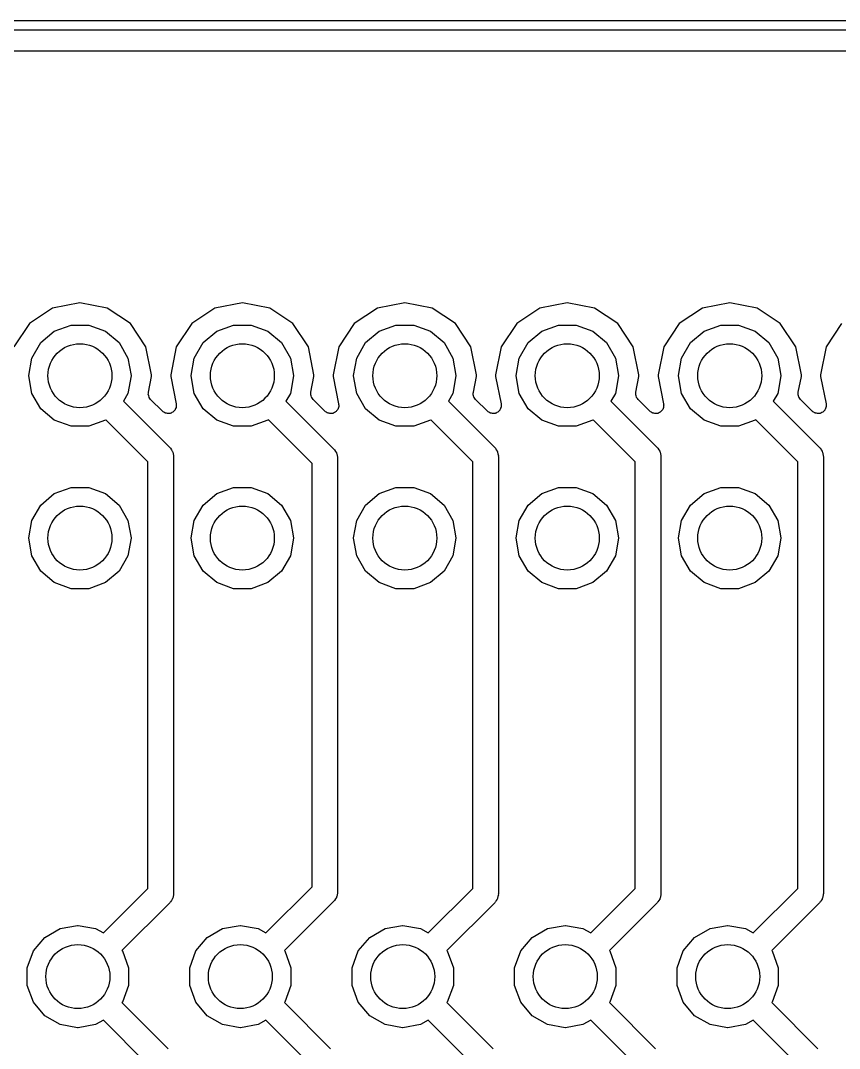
# Model space of a CAD drawing. Extents: x 25 to 125, y -125 to -25.
# Drawn here: x 79.62 to 92.42, y -41 to -24.93 of the extents above; entities that cross this region are included whole.
import ezdxf

# ---------------------------------------------------------------- set-up
doc = ezdxf.new("R2010")
doc.units = 0
doc.header["$MEASUREMENT"] = 0
doc.layers.add('BLACK', color=7, linetype='CONTINUOUS')

msp = doc.modelspace()

# ---------------------------------------------------------------- linework, layer by layer
at = {"layer": 'Black'}
for p, q in [((25, -24.925), (125, -24.925)), ((124.925, -25.075), (25.075, -25.075)), ((25.527, -25.4), (124.333, -25.4)), ((80.5498, -29.3381), (80.1221, -29.4231)), ((80.9774, -29.4231), (80.5498, -29.3381)), ((83.0897, -29.3381), (82.6621, -29.4231)), ((83.5174, -29.4231), (83.0897, -29.3381)), ((85.6298, -29.3381), (85.2021, -29.4231)), ((86.0574, -29.4231), (85.6298, -29.3381)), ((88.1697, -29.3381), (87.7421, -29.4231)), ((88.5974, -29.4231), (88.1697, -29.3381)), ((90.7097, -29.3381), (90.2821, -29.4231)), ((91.1374, -29.4231), (90.7097, -29.3381)), ((80.1221, -29.4231), (79.7595, -29.6654)), ((81.34, -29.6654), (80.9774, -29.4231)), ((82.6621, -29.4231), (82.2995, -29.6654)), ((83.8799, -29.6654), (83.5174, -29.4231)), ((85.2021, -29.4231), (84.8396, -29.6654)), ((86.42, -29.6654), (86.0574, -29.4231)), ((87.7421, -29.4231), (87.3795, -29.6654)), ((88.9599, -29.6654), (88.5974, -29.4231)), ((90.2821, -29.4231), (89.9196, -29.6654)), ((91.4999, -29.6654), (91.1374, -29.4231)), ((79.7595, -29.6654), (79.5173, -30.0279)), ((80.1497, -29.7841), (80.4108, -29.6891)), ((80.4108, -29.6891), (80.6887, -29.6891)), ((80.6887, -29.6891), (80.9497, -29.7841)), ((81.5822, -30.0279), (81.34, -29.6654)), ((82.2995, -29.6654), (82.0573, -30.0279)), ((82.6897, -29.7841), (82.9508, -29.6891)), ((82.9508, -29.6891), (83.2287, -29.6891)), ((83.2287, -29.6891), (83.4898, -29.7841)), ((84.1222, -30.0279), (83.8799, -29.6654)), ((84.8396, -29.6654), (84.5973, -30.0279)), ((85.2297, -29.7841), (85.4908, -29.6891)), ((85.4908, -29.6891), (85.7687, -29.6891)), ((85.7687, -29.6891), (86.0297, -29.7841)), ((86.6622, -30.0279), (86.42, -29.6654)), ((87.3795, -29.6654), (87.1373, -30.0279)), ((87.7698, -29.7841), (88.0308, -29.6891)), ((88.0308, -29.6891), (88.3087, -29.6891)), ((88.3087, -29.6891), (88.5697, -29.7841)), ((89.2022, -30.0279), (88.9599, -29.6654)), ((89.9196, -29.6654), (89.6773, -30.0279)), ((90.3097, -29.7841), (90.5708, -29.6891)), ((90.5708, -29.6891), (90.8487, -29.6891)), ((90.8487, -29.6891), (91.1097, -29.7841)), ((91.7422, -30.0279), (91.4999, -29.6654)), ((92.4595, -29.6654), (92.2173, -30.0279)), ((79.9369, -29.9627), (80.1497, -29.7841)), ((80.9497, -29.7841), (81.1626, -29.9627)), ((82.4769, -29.9627), (82.6897, -29.7841)), ((83.4898, -29.7841), (83.7026, -29.9627)), ((85.0169, -29.9627), (85.2297, -29.7841)), ((86.0297, -29.7841), (86.2426, -29.9627)), ((87.5569, -29.9627), (87.7698, -29.7841)), ((88.5697, -29.7841), (88.7826, -29.9627)), ((90.0969, -29.9627), (90.3097, -29.7841)), ((91.1097, -29.7841), (91.3226, -29.9627)), ((79.798, -30.2033), (79.9369, -29.9627)), ((81.1626, -29.9627), (81.3015, -30.2033)), ((81.6697, -30.4681), (81.5822, -30.0279)), ((82.0573, -30.0279), (81.9697, -30.4681)), ((82.338, -30.2033), (82.4769, -29.9627)), ((83.7026, -29.9627), (83.8415, -30.2033)), ((84.2097, -30.4681), (84.1222, -30.0279)), ((84.5973, -30.0279), (84.5097, -30.4681)), ((84.878, -30.2033), (85.0169, -29.9627)), ((86.2426, -29.9627), (86.3815, -30.2033)), ((86.7497, -30.4681), (86.6622, -30.0279)), ((87.1373, -30.0279), (87.0498, -30.4681)), ((87.418, -30.2033), (87.5569, -29.9627)), ((88.7826, -29.9627), (88.9215, -30.2033)), ((89.2897, -30.4681), (89.2022, -30.0279)), ((89.6773, -30.0279), (89.5897, -30.4681)), ((89.958, -30.2033), (90.0969, -29.9627)), ((91.3226, -29.9627), (91.4615, -30.2033)), ((91.8297, -30.4681), (91.7422, -30.0279)), ((92.2173, -30.0279), (92.1298, -30.4681)), ((79.7497, -30.4769), (79.798, -30.2033)), ((81.3015, -30.2033), (81.3498, -30.4769)), ((82.2897, -30.4769), (82.338, -30.2033)), ((83.8415, -30.2033), (83.8897, -30.4769)), ((84.8297, -30.4769), (84.878, -30.2033)), ((86.3815, -30.2033), (86.4297, -30.4769)), ((87.3697, -30.4769), (87.418, -30.2033)), ((88.9215, -30.2033), (88.9697, -30.4769)), ((89.9098, -30.4769), (89.958, -30.2033)), ((91.4615, -30.2033), (91.5097, -30.4769)), ((79.7497, -30.4831), (79.7497, -30.4769)), ((79.798, -30.7567), (79.7497, -30.4831)), ((81.3498, -30.4831), (81.3015, -30.7567)), ((81.3498, -30.4769), (81.3498, -30.4831)), ((81.6212, -30.7362), (81.6697, -30.4919)), ((81.6697, -30.4919), (81.6697, -30.4681)), ((81.9697, -30.4681), (81.9697, -30.4919)), ((81.9697, -30.4919), (82.0551, -30.921)), ((82.2897, -30.4831), (82.2897, -30.4769)), ((82.338, -30.7567), (82.2897, -30.4831)), ((83.8897, -30.4831), (83.8415, -30.7567)), ((83.8897, -30.4769), (83.8897, -30.4831)), ((84.1612, -30.7362), (84.2097, -30.4919)), ((84.2097, -30.4919), (84.2097, -30.4681)), ((84.5097, -30.4681), (84.5097, -30.4919)), ((84.5097, -30.4919), (84.5951, -30.921)), ((84.8297, -30.4831), (84.8297, -30.4769)), ((84.878, -30.7567), (84.8297, -30.4831)), ((86.4297, -30.4831), (86.3815, -30.7567)), ((86.4297, -30.4769), (86.4297, -30.4831)), ((86.7012, -30.7362), (86.7497, -30.4919)), ((86.7497, -30.4919), (86.7497, -30.4681)), ((87.0498, -30.4681), (87.0498, -30.4919)), ((87.0498, -30.4919), (87.1351, -30.921)), ((87.3697, -30.4831), (87.3697, -30.4769)), ((87.418, -30.7567), (87.3697, -30.4831)), ((88.9697, -30.4831), (88.9215, -30.7567)), ((88.9697, -30.4769), (88.9697, -30.4831)), ((89.2412, -30.7362), (89.2897, -30.4919)), ((89.2897, -30.4919), (89.2897, -30.4681)), ((89.5897, -30.4681), (89.5897, -30.4919)), ((89.5897, -30.4919), (89.6751, -30.921)), ((89.9098, -30.4831), (89.9098, -30.4769)), ((89.958, -30.7567), (89.9098, -30.4831)), ((91.5097, -30.4831), (91.4615, -30.7567)), ((91.5097, -30.4769), (91.5097, -30.4831)), ((91.7812, -30.7362), (91.8297, -30.4919)), ((91.8297, -30.4919), (91.8297, -30.4681)), ((92.1298, -30.4681), (92.1298, -30.4919)), ((92.1298, -30.4919), (92.2151, -30.921)), ((79.9369, -30.9973), (79.798, -30.7567)), ((81.3015, -30.7567), (81.2311, -30.8785)), ((81.6192, -30.772), (81.6208, -30.7542)), ((81.6203, -30.7761), (81.6192, -30.772)), ((81.6202, -30.7803), (81.6203, -30.7761)), ((81.626, -30.7973), (81.6202, -30.7803)), ((81.6208, -30.7542), (81.6212, -30.7362)), ((81.6306, -30.8146), (81.626, -30.7973)), ((81.633, -30.8181), (81.6306, -30.8146)), ((81.6344, -30.8221), (81.633, -30.8181)), ((81.6456, -30.8361), (81.6344, -30.8221)), ((81.6559, -30.8508), (81.6456, -30.8361)), ((81.8407, -31.0356), (81.6559, -30.8508)), ((82.4769, -30.9973), (82.338, -30.7567)), ((83.8415, -30.7567), (83.7711, -30.8785)), ((84.1592, -30.772), (84.1608, -30.7542)), ((84.1603, -30.7761), (84.1592, -30.772)), ((84.1602, -30.7803), (84.1603, -30.7761)), ((84.166, -30.7973), (84.1602, -30.7803)), ((84.1608, -30.7542), (84.1612, -30.7362)), ((84.1706, -30.8146), (84.166, -30.7973)), ((84.173, -30.8181), (84.1706, -30.8146)), ((84.1744, -30.8221), (84.173, -30.8181)), ((84.1856, -30.8361), (84.1744, -30.8221)), ((84.1959, -30.8508), (84.1856, -30.8361)), ((84.3807, -31.0356), (84.1959, -30.8508)), ((85.0169, -30.9973), (84.878, -30.7567)), ((86.3815, -30.7567), (86.3111, -30.8785)), ((86.6992, -30.772), (86.7008, -30.7542)), ((86.7003, -30.7761), (86.6992, -30.772)), ((86.7002, -30.7803), (86.7003, -30.7761)), ((86.706, -30.7973), (86.7002, -30.7803)), ((86.7008, -30.7542), (86.7012, -30.7362)), ((86.7106, -30.8146), (86.706, -30.7973)), ((86.713, -30.8181), (86.7106, -30.8146)), ((86.7144, -30.8221), (86.713, -30.8181)), ((86.7256, -30.8361), (86.7144, -30.8221)), ((86.7359, -30.8508), (86.7256, -30.8361)), ((86.9207, -31.0356), (86.7359, -30.8508)), ((87.5569, -30.9973), (87.418, -30.7567)), ((88.9215, -30.7567), (88.8511, -30.8785)), ((89.2392, -30.772), (89.2408, -30.7542)), ((89.2403, -30.7761), (89.2392, -30.772)), ((89.2402, -30.7803), (89.2403, -30.7761)), ((89.246, -30.7973), (89.2402, -30.7803)), ((89.2408, -30.7542), (89.2412, -30.7362)), ((89.2506, -30.8146), (89.246, -30.7973)), ((89.253, -30.8181), (89.2506, -30.8146)), ((89.2544, -30.8221), (89.253, -30.8181)), ((89.2656, -30.8361), (89.2544, -30.8221)), ((89.2759, -30.8508), (89.2656, -30.8361)), ((89.4607, -31.0356), (89.2759, -30.8508)), ((90.0969, -30.9973), (89.958, -30.7567)), ((91.4615, -30.7567), (91.3911, -30.8785)), ((91.7792, -30.772), (91.7808, -30.7542)), ((91.7803, -30.7761), (91.7792, -30.772)), ((91.7802, -30.7803), (91.7803, -30.7761)), ((91.786, -30.7973), (91.7802, -30.7803)), ((91.7808, -30.7542), (91.7812, -30.7362)), ((91.7906, -30.8146), (91.786, -30.7973)), ((91.793, -30.8181), (91.7906, -30.8146)), ((91.7944, -30.8221), (91.793, -30.8181)), ((91.8056, -30.8361), (91.7944, -30.8221)), ((91.8159, -30.8508), (91.8056, -30.8361)), ((92.0007, -31.0356), (91.8159, -30.8508)), ((80.1497, -31.1759), (79.9369, -30.9973)), ((81.2311, -30.8785), (81.9548, -31.6022)), ((82.0346, -31.0186), (82.0238, -31.0294)), ((82.0375, -31.0123), (82.0346, -31.0186)), ((82.0419, -31.0069), (82.0375, -31.0123)), ((82.0468, -30.9925), (82.0419, -31.0069)), ((82.0532, -30.9787), (82.0468, -30.9925)), ((82.0538, -30.9717), (82.0532, -30.9787)), ((82.0561, -30.9651), (82.0538, -30.9717)), ((82.0551, -30.921), (82.0553, -30.928)), ((82.0553, -30.928), (82.0571, -30.9347)), ((82.0571, -30.9347), (82.0557, -30.9499)), ((82.0557, -30.9499), (82.0561, -30.9651)), ((82.6897, -31.1759), (82.4769, -30.9973)), ((83.7711, -30.8785), (84.5202, -31.6276)), ((84.5746, -31.0186), (84.5638, -31.0294)), ((84.5775, -31.0123), (84.5746, -31.0186)), ((84.5819, -31.0069), (84.5775, -31.0123)), ((84.5868, -30.9925), (84.5819, -31.0069)), ((84.5932, -30.9787), (84.5868, -30.9925)), ((84.5938, -30.9717), (84.5932, -30.9787)), ((84.5961, -30.9651), (84.5938, -30.9717)), ((84.5951, -30.921), (84.5953, -30.928)), ((84.5953, -30.928), (84.5971, -30.9347)), ((84.5971, -30.9347), (84.5957, -30.9499)), ((84.5957, -30.9499), (84.5961, -30.9651)), ((85.2297, -31.1759), (85.0169, -30.9973)), ((86.3111, -30.8785), (87.0348, -31.6022)), ((87.1146, -31.0186), (87.1038, -31.0294)), ((87.1175, -31.0123), (87.1146, -31.0186)), ((87.1219, -31.0069), (87.1175, -31.0123)), ((87.1268, -30.9925), (87.1219, -31.0069)), ((87.1332, -30.9787), (87.1268, -30.9925)), ((87.1338, -30.9717), (87.1332, -30.9787)), ((87.1361, -30.9651), (87.1338, -30.9717)), ((87.1351, -30.921), (87.1353, -30.928)), ((87.1353, -30.928), (87.1371, -30.9347)), ((87.1371, -30.9347), (87.1357, -30.9499)), ((87.1357, -30.9499), (87.1361, -30.9651)), ((87.7698, -31.1759), (87.5569, -30.9973)), ((88.8511, -30.8785), (89.5748, -31.6022)), ((89.6546, -31.0186), (89.6438, -31.0294)), ((89.6575, -31.0123), (89.6546, -31.0186)), ((89.6619, -31.0069), (89.6575, -31.0123)), ((89.6668, -30.9925), (89.6619, -31.0069)), ((89.6732, -30.9787), (89.6668, -30.9925)), ((89.6738, -30.9717), (89.6732, -30.9787)), ((89.6761, -30.9651), (89.6738, -30.9717)), ((89.6751, -30.921), (89.6753, -30.928)), ((89.6753, -30.928), (89.6771, -30.9347)), ((89.6771, -30.9347), (89.6757, -30.9499)), ((89.6757, -30.9499), (89.6761, -30.9651)), ((90.3097, -31.1759), (90.0969, -30.9973)), ((91.3911, -30.8785), (92.1148, -31.6022)), ((92.1946, -31.0186), (92.1838, -31.0294)), ((92.1975, -31.0123), (92.1946, -31.0186)), ((92.2019, -31.0069), (92.1975, -31.0123)), ((92.2068, -30.9925), (92.2019, -31.0069)), ((92.2132, -30.9787), (92.2068, -30.9925)), ((92.2138, -30.9717), (92.2132, -30.9787)), ((92.2161, -30.9651), (92.2138, -30.9717)), ((92.2151, -30.921), (92.2153, -30.928)), ((92.2153, -30.928), (92.2171, -30.9347)), ((92.2171, -30.9347), (92.2157, -30.9499)), ((92.2157, -30.9499), (92.2161, -30.9651)), ((80.4108, -31.2709), (80.1497, -31.1759)), ((80.9497, -31.1759), (80.6887, -31.2709)), ((80.9568, -31.1699), (80.9497, -31.1759)), ((81.6134, -31.8265), (80.9568, -31.1699)), ((81.8465, -31.0396), (81.8407, -31.0356)), ((81.8511, -31.0448), (81.8465, -31.0396)), ((81.8644, -31.0522), (81.8511, -31.0448)), ((81.8769, -31.0609), (81.8644, -31.0522)), ((81.8836, -31.0627), (81.8769, -31.0609)), ((81.8897, -31.0661), (81.8836, -31.0627)), ((81.9048, -31.0684), (81.8897, -31.0661)), ((81.9195, -31.0723), (81.9048, -31.0684)), ((81.9264, -31.0717), (81.9195, -31.0723)), ((81.9333, -31.0728), (81.9264, -31.0717)), ((81.9483, -31.0698), (81.9333, -31.0728)), ((81.9634, -31.0685), (81.9483, -31.0698)), ((81.9697, -31.0655), (81.9634, -31.0685)), ((81.9766, -31.0642), (81.9697, -31.0655)), ((81.9896, -31.0563), (81.9766, -31.0642)), ((82.0034, -31.0498), (81.9896, -31.0563)), ((82.0083, -31.0449), (82.0034, -31.0498)), ((82.0143, -31.0413), (82.0083, -31.0449)), ((82.0238, -31.0294), (82.0143, -31.0413)), ((82.9508, -31.2709), (82.6897, -31.1759)), ((83.4898, -31.1759), (83.2287, -31.2709)), ((83.4968, -31.1699), (83.4898, -31.1759)), ((84.1788, -31.8519), (83.4968, -31.1699)), ((84.3865, -31.0396), (84.3807, -31.0356)), ((84.391, -31.0448), (84.3865, -31.0396)), ((84.4044, -31.0522), (84.391, -31.0448)), ((84.4169, -31.0609), (84.4044, -31.0522)), ((84.4236, -31.0627), (84.4169, -31.0609)), ((84.4297, -31.0661), (84.4236, -31.0627)), ((84.4448, -31.0684), (84.4297, -31.0661)), ((84.4595, -31.0723), (84.4448, -31.0684)), ((84.4664, -31.0717), (84.4595, -31.0723)), ((84.4733, -31.0728), (84.4664, -31.0717)), ((84.4883, -31.0698), (84.4733, -31.0728)), ((84.5034, -31.0685), (84.4883, -31.0698)), ((84.5097, -31.0655), (84.5034, -31.0685)), ((84.5166, -31.0642), (84.5097, -31.0655)), ((84.5296, -31.0563), (84.5166, -31.0642)), ((84.5434, -31.0498), (84.5296, -31.0563)), ((84.5483, -31.0449), (84.5434, -31.0498)), ((84.5543, -31.0413), (84.5483, -31.0449)), ((84.5638, -31.0294), (84.5543, -31.0413)), ((85.4908, -31.2709), (85.2297, -31.1759)), ((86.0297, -31.1759), (85.7687, -31.2709)), ((86.0368, -31.1699), (86.0297, -31.1759)), ((86.6934, -31.8265), (86.0368, -31.1699)), ((86.9265, -31.0396), (86.9207, -31.0356)), ((86.931, -31.0448), (86.9265, -31.0396)), ((86.9444, -31.0522), (86.931, -31.0448)), ((86.9569, -31.0609), (86.9444, -31.0522)), ((86.9636, -31.0627), (86.9569, -31.0609)), ((86.9697, -31.0661), (86.9636, -31.0627)), ((86.9848, -31.0684), (86.9697, -31.0661)), ((86.9995, -31.0723), (86.9848, -31.0684)), ((87.0064, -31.0717), (86.9995, -31.0723)), ((87.0133, -31.0728), (87.0064, -31.0717)), ((87.0283, -31.0698), (87.0133, -31.0728)), ((87.0434, -31.0685), (87.0283, -31.0698)), ((87.0497, -31.0655), (87.0434, -31.0685)), ((87.0566, -31.0642), (87.0497, -31.0655)), ((87.0696, -31.0563), (87.0566, -31.0642)), ((87.0834, -31.0498), (87.0696, -31.0563)), ((87.0883, -31.0449), (87.0834, -31.0498)), ((87.0943, -31.0413), (87.0883, -31.0449)), ((87.1038, -31.0294), (87.0943, -31.0413)), ((88.0308, -31.2709), (87.7698, -31.1759)), ((88.5697, -31.1759), (88.3087, -31.2709)), ((88.5768, -31.1699), (88.5697, -31.1759)), ((89.2334, -31.8265), (88.5768, -31.1699)), ((89.4665, -31.0396), (89.4607, -31.0356)), ((89.471, -31.0448), (89.4665, -31.0396)), ((89.4844, -31.0522), (89.471, -31.0448)), ((89.4969, -31.0609), (89.4844, -31.0522)), ((89.5036, -31.0627), (89.4969, -31.0609)), ((89.5097, -31.0661), (89.5036, -31.0627)), ((89.5248, -31.0684), (89.5097, -31.0661)), ((89.5395, -31.0723), (89.5248, -31.0684)), ((89.5464, -31.0717), (89.5395, -31.0723)), ((89.5533, -31.0728), (89.5464, -31.0717)), ((89.5683, -31.0698), (89.5533, -31.0728)), ((89.5834, -31.0685), (89.5683, -31.0698)), ((89.5897, -31.0655), (89.5834, -31.0685)), ((89.5966, -31.0642), (89.5897, -31.0655)), ((89.6096, -31.0563), (89.5966, -31.0642)), ((89.6234, -31.0498), (89.6096, -31.0563)), ((89.6283, -31.0449), (89.6234, -31.0498)), ((89.6343, -31.0413), (89.6283, -31.0449)), ((89.6438, -31.0294), (89.6343, -31.0413)), ((90.5708, -31.2709), (90.3097, -31.1759)), ((91.1097, -31.1759), (90.8487, -31.2709)), ((91.1168, -31.1699), (91.1097, -31.1759)), ((91.7734, -31.8265), (91.1168, -31.1699)), ((92.0065, -31.0396), (92.0007, -31.0356)), ((92.011, -31.0448), (92.0065, -31.0396)), ((92.0244, -31.0522), (92.011, -31.0448)), ((92.0369, -31.0609), (92.0244, -31.0522)), ((92.0436, -31.0627), (92.0369, -31.0609)), ((92.0497, -31.0661), (92.0436, -31.0627)), ((92.0648, -31.0684), (92.0497, -31.0661)), ((92.0795, -31.0723), (92.0648, -31.0684)), ((92.0864, -31.0717), (92.0795, -31.0723)), ((92.0933, -31.0728), (92.0864, -31.0717)), ((92.1083, -31.0698), (92.0933, -31.0728)), ((92.1234, -31.0685), (92.1083, -31.0698)), ((92.1297, -31.0655), (92.1234, -31.0685)), ((92.1366, -31.0642), (92.1297, -31.0655)), ((92.1496, -31.0563), (92.1366, -31.0642)), ((92.1634, -31.0498), (92.1496, -31.0563)), ((92.1683, -31.0449), (92.1634, -31.0498)), ((92.1743, -31.0413), (92.1683, -31.0449)), ((92.1838, -31.0294), (92.1743, -31.0413)), ((80.6887, -31.2709), (80.4108, -31.2709)), ((83.2287, -31.2709), (82.9508, -31.2709)), ((85.7687, -31.2709), (85.4908, -31.2709)), ((88.3087, -31.2709), (88.0308, -31.2709)), ((90.8487, -31.2709), (90.5708, -31.2709)), ((81.9548, -31.6022), (81.9599, -31.6094)), ((81.9599, -31.6094), (81.9666, -31.6151)), ((81.9666, -31.6151), (81.9797, -31.6377)), ((81.9797, -31.6377), (81.9947, -31.6591)), ((81.9947, -31.6591), (81.9969, -31.6676)), ((81.9969, -31.6676), (82.0013, -31.6752)), ((84.5202, -31.6276), (84.5253, -31.6348)), ((84.5253, -31.6348), (84.532, -31.6405)), ((84.532, -31.6405), (84.5451, -31.6631)), ((84.5451, -31.6631), (84.5601, -31.6845)), ((87.0348, -31.6022), (87.0399, -31.6094)), ((87.0399, -31.6094), (87.0466, -31.6151)), ((87.0466, -31.6151), (87.0597, -31.6377)), ((87.0597, -31.6377), (87.0747, -31.6591)), ((87.0747, -31.6591), (87.0769, -31.6676)), ((87.0769, -31.6676), (87.0813, -31.6752)), ((89.5748, -31.6022), (89.5799, -31.6094)), ((89.5799, -31.6094), (89.5866, -31.6151)), ((89.5866, -31.6151), (89.5997, -31.6377)), ((89.5997, -31.6377), (89.6147, -31.6591)), ((89.6147, -31.6591), (89.6169, -31.6676)), ((89.6169, -31.6676), (89.6213, -31.6752)), ((92.1148, -31.6022), (92.1199, -31.6094)), ((92.1199, -31.6094), (92.1266, -31.6151)), ((92.1266, -31.6151), (92.1397, -31.6377)), ((92.1397, -31.6377), (92.1547, -31.6591)), ((92.1547, -31.6591), (92.1569, -31.6676)), ((92.1569, -31.6676), (92.1613, -31.6752)), ((81.6134, -38.4998), (81.6134, -31.8265)), ((82.0013, -31.6752), (82.0059, -31.701)), ((82.0059, -31.701), (82.0126, -31.7262)), ((82.0126, -31.7262), (82.0119, -31.735)), ((82.0119, -31.735), (82.0134, -31.7436)), ((82.0134, -31.7436), (82.0134, -38.5826)), ((84.5601, -31.6845), (84.5623, -31.693)), ((84.5623, -31.693), (84.5667, -31.7006)), ((84.5667, -31.7006), (84.5713, -31.7264)), ((84.5713, -31.7264), (84.578, -31.7516)), ((84.578, -31.7516), (84.5773, -31.7604)), ((84.5773, -31.7604), (84.5788, -31.7691)), ((84.5788, -31.7691), (84.5788, -38.5572)), ((86.6934, -38.4998), (86.6934, -31.8265)), ((87.0813, -31.6752), (87.0859, -31.701)), ((87.0859, -31.701), (87.0926, -31.7262)), ((87.0926, -31.7262), (87.0919, -31.735)), ((87.0919, -31.735), (87.0934, -31.7436)), ((87.0934, -31.7436), (87.0934, -38.5826)), ((89.2334, -38.4998), (89.2334, -31.8265)), ((89.6213, -31.6752), (89.6259, -31.701)), ((89.6259, -31.701), (89.6326, -31.7262)), ((89.6326, -31.7262), (89.6319, -31.735)), ((89.6319, -31.735), (89.6334, -31.7436)), ((89.6334, -31.7436), (89.6334, -38.5826)), ((91.7734, -38.4998), (91.7734, -31.8265)), ((92.1613, -31.6752), (92.1659, -31.701)), ((92.1659, -31.701), (92.1726, -31.7262)), ((92.1726, -31.7262), (92.1719, -31.735)), ((92.1719, -31.735), (92.1734, -31.7436)), ((92.1734, -31.7436), (92.1734, -38.5826)), ((84.1788, -38.4744), (84.1788, -31.8519)), ((80.1497, -32.3241), (80.4108, -32.2291)), ((80.4108, -32.2291), (80.6887, -32.2291)), ((80.6887, -32.2291), (80.9497, -32.3241)), ((82.6897, -32.3241), (82.9508, -32.2291)), ((82.9508, -32.2291), (83.2287, -32.2291)), ((83.2287, -32.2291), (83.4898, -32.3241)), ((85.2297, -32.3241), (85.4908, -32.2291)), ((85.4908, -32.2291), (85.7687, -32.2291)), ((85.7687, -32.2291), (86.0297, -32.3241)), ((87.7698, -32.3241), (88.0308, -32.2291)), ((88.0308, -32.2291), (88.3087, -32.2291)), ((88.3087, -32.2291), (88.5697, -32.3241)), ((90.3097, -32.3241), (90.5708, -32.2291)), ((90.5708, -32.2291), (90.8487, -32.2291)), ((90.8487, -32.2291), (91.1097, -32.3241)), ((79.9369, -32.5027), (80.1497, -32.3241)), ((80.9497, -32.3241), (81.1626, -32.5027)), ((82.4769, -32.5027), (82.6897, -32.3241)), ((83.4898, -32.3241), (83.7026, -32.5027)), ((85.0169, -32.5027), (85.2297, -32.3241)), ((86.0297, -32.3241), (86.2426, -32.5027)), ((87.5569, -32.5027), (87.7698, -32.3241)), ((88.5697, -32.3241), (88.7826, -32.5027)), ((90.0969, -32.5027), (90.3097, -32.3241)), ((91.1097, -32.3241), (91.3226, -32.5027)), ((79.798, -32.7433), (79.9369, -32.5027)), ((81.1626, -32.5027), (81.3015, -32.7433)), ((82.338, -32.7433), (82.4769, -32.5027)), ((83.7026, -32.5027), (83.8415, -32.7433)), ((84.878, -32.7433), (85.0169, -32.5027)), ((86.2426, -32.5027), (86.3815, -32.7433)), ((87.418, -32.7433), (87.5569, -32.5027)), ((88.7826, -32.5027), (88.9215, -32.7433)), ((89.958, -32.7433), (90.0969, -32.5027)), ((91.3226, -32.5027), (91.4615, -32.7433)), ((79.7497, -33.0169), (79.798, -32.7433)), ((81.3015, -32.7433), (81.3498, -33.0169)), ((82.2897, -33.0169), (82.338, -32.7433)), ((83.8415, -32.7433), (83.8897, -33.0169)), ((84.8297, -33.0169), (84.878, -32.7433)), ((86.3815, -32.7433), (86.4297, -33.0169)), ((87.3697, -33.0169), (87.418, -32.7433)), ((88.9215, -32.7433), (88.9697, -33.0169)), ((89.9098, -33.0169), (89.958, -32.7433)), ((91.4615, -32.7433), (91.5097, -33.0169)), ((79.7497, -33.0231), (79.7497, -33.0169)), ((79.798, -33.2967), (79.7497, -33.0231)), ((81.3498, -33.0231), (81.3015, -33.2967)), ((81.3498, -33.0169), (81.3498, -33.0231)), ((82.2897, -33.0231), (82.2897, -33.0169)), ((82.338, -33.2967), (82.2897, -33.0231)), ((83.8897, -33.0231), (83.8415, -33.2967)), ((83.8897, -33.0169), (83.8897, -33.0231)), ((84.8297, -33.0231), (84.8297, -33.0169)), ((84.878, -33.2967), (84.8297, -33.0231)), ((86.4297, -33.0231), (86.3815, -33.2967)), ((86.4297, -33.0169), (86.4297, -33.0231)), ((87.3697, -33.0231), (87.3697, -33.0169)), ((87.418, -33.2967), (87.3697, -33.0231)), ((88.9697, -33.0231), (88.9215, -33.2967)), ((88.9697, -33.0169), (88.9697, -33.0231)), ((89.9098, -33.0231), (89.9098, -33.0169)), ((89.958, -33.2967), (89.9098, -33.0231)), ((91.5097, -33.0231), (91.4615, -33.2967)), ((91.5097, -33.0169), (91.5097, -33.0231)), ((79.9369, -33.5373), (79.798, -33.2967)), ((81.3015, -33.2967), (81.1626, -33.5373)), ((82.4769, -33.5373), (82.338, -33.2967)), ((83.8415, -33.2967), (83.7026, -33.5373)), ((85.0169, -33.5373), (84.878, -33.2967)), ((86.3815, -33.2967), (86.2426, -33.5373)), ((87.5569, -33.5373), (87.418, -33.2967)), ((88.9215, -33.2967), (88.7826, -33.5373)), ((90.0969, -33.5373), (89.958, -33.2967)), ((91.4615, -33.2967), (91.3226, -33.5373)), ((80.1497, -33.7159), (79.9369, -33.5373)), ((81.1626, -33.5373), (80.9497, -33.7159)), ((82.6897, -33.7159), (82.4769, -33.5373)), ((83.7026, -33.5373), (83.4898, -33.7159)), ((85.2297, -33.7159), (85.0169, -33.5373)), ((86.2426, -33.5373), (86.0297, -33.7159)), ((87.7698, -33.7159), (87.5569, -33.5373)), ((88.7826, -33.5373), (88.5697, -33.7159)), ((90.3097, -33.7159), (90.0969, -33.5373)), ((91.3226, -33.5373), (91.1097, -33.7159)), ((80.4108, -33.8109), (80.1497, -33.7159)), ((80.9497, -33.7159), (80.6887, -33.8109)), ((82.9508, -33.8109), (82.6897, -33.7159)), ((83.4898, -33.7159), (83.2287, -33.8109)), ((85.4908, -33.8109), (85.2297, -33.7159)), ((86.0297, -33.7159), (85.7687, -33.8109)), ((88.0308, -33.8109), (87.7698, -33.7159)), ((88.5697, -33.7159), (88.3087, -33.8109)), ((90.5708, -33.8109), (90.3097, -33.7159)), ((91.1097, -33.7159), (90.8487, -33.8109)), ((80.6887, -33.8109), (80.4108, -33.8109)), ((83.2287, -33.8109), (82.9508, -33.8109)), ((85.7687, -33.8109), (85.4908, -33.8109)), ((88.3087, -33.8109), (88.0308, -33.8109)), ((90.8487, -33.8109), (90.5708, -33.8109)), ((80.9165, -39.1966), (81.6134, -38.4998)), ((82.0134, -38.5826), (82.0119, -38.5913)), ((83.4565, -39.1966), (84.1788, -38.4744)), ((84.578, -38.5746), (84.5713, -38.5999)), ((84.5788, -38.5572), (84.5773, -38.5659)), ((84.5773, -38.5659), (84.578, -38.5746)), ((85.9965, -39.1966), (86.6934, -38.4998)), ((87.0934, -38.5826), (87.0919, -38.5913)), ((88.5365, -39.1966), (89.2334, -38.4998)), ((89.6334, -38.5826), (89.6319, -38.5913)), ((91.0765, -39.1966), (91.7734, -38.4998)), ((92.1734, -38.5826), (92.1719, -38.5913)), ((81.9548, -38.724), (81.2079, -39.4709)), ((81.9599, -38.7168), (81.9548, -38.724)), ((81.9666, -38.7112), (81.9599, -38.7168)), ((81.9797, -38.6885), (81.9666, -38.7112)), ((81.9947, -38.6671), (81.9797, -38.6885)), ((81.9969, -38.6586), (81.9947, -38.6671)), ((82.0013, -38.651), (81.9969, -38.6586)), ((82.0059, -38.6253), (82.0013, -38.651)), ((82.0126, -38.6), (82.0059, -38.6253)), ((82.0119, -38.5913), (82.0126, -38.6)), ((84.5202, -38.6986), (83.7479, -39.4709)), ((84.5253, -38.6914), (84.5202, -38.6986)), ((84.532, -38.6858), (84.5253, -38.6914)), ((84.5451, -38.6631), (84.532, -38.6858)), ((84.5601, -38.6417), (84.5451, -38.6631)), ((84.5623, -38.6332), (84.5601, -38.6417)), ((84.5667, -38.6256), (84.5623, -38.6332)), ((84.5713, -38.5999), (84.5667, -38.6256)), ((87.0348, -38.724), (86.2879, -39.4709)), ((87.0399, -38.7168), (87.0348, -38.724)), ((87.0466, -38.7112), (87.0399, -38.7168)), ((87.0597, -38.6885), (87.0466, -38.7112)), ((87.0747, -38.6671), (87.0597, -38.6885)), ((87.0769, -38.6586), (87.0747, -38.6671)), ((87.0813, -38.651), (87.0769, -38.6586)), ((87.0859, -38.6253), (87.0813, -38.651)), ((87.0926, -38.6), (87.0859, -38.6253)), ((87.0919, -38.5913), (87.0926, -38.6)), ((89.5748, -38.724), (88.8279, -39.4709)), ((89.5799, -38.7168), (89.5748, -38.724)), ((89.5866, -38.7112), (89.5799, -38.7168)), ((89.5997, -38.6885), (89.5866, -38.7112)), ((89.6147, -38.6671), (89.5997, -38.6885)), ((89.6169, -38.6586), (89.6147, -38.6671)), ((89.6213, -38.651), (89.6169, -38.6586)), ((89.6259, -38.6253), (89.6213, -38.651)), ((89.6326, -38.6), (89.6259, -38.6253)), ((89.6319, -38.5913), (89.6326, -38.6)), ((92.1148, -38.724), (91.3679, -39.4709)), ((92.1199, -38.7168), (92.1148, -38.724)), ((92.1266, -38.7112), (92.1199, -38.7168)), ((92.1397, -38.6885), (92.1266, -38.7112)), ((92.1547, -38.6671), (92.1397, -38.6885)), ((92.1569, -38.6586), (92.1547, -38.6671)), ((92.1613, -38.651), (92.1569, -38.6586)), ((92.1659, -38.6253), (92.1613, -38.651)), ((92.1726, -38.6), (92.1659, -38.6253)), ((92.1719, -38.5913), (92.1726, -38.6)), ((80.0007, -39.2652), (80.2413, -39.1262)), ((80.2413, -39.1262), (80.5149, -39.078)), ((80.5149, -39.078), (80.5211, -39.078)), ((80.5211, -39.078), (80.7947, -39.1262)), ((80.7947, -39.1262), (80.9165, -39.1966)), ((82.5407, -39.2652), (82.7813, -39.1262)), ((82.7813, -39.1262), (83.0549, -39.078)), ((83.0549, -39.078), (83.0611, -39.078)), ((83.0611, -39.078), (83.3347, -39.1262)), ((83.3347, -39.1262), (83.4565, -39.1966)), ((85.0807, -39.2652), (85.3213, -39.1262)), ((85.3213, -39.1262), (85.5949, -39.078)), ((85.5949, -39.078), (85.6011, -39.078)), ((85.6011, -39.078), (85.8747, -39.1262)), ((85.8747, -39.1262), (85.9965, -39.1966)), ((87.6207, -39.2652), (87.8613, -39.1262)), ((87.8613, -39.1262), (88.1349, -39.078)), ((88.1349, -39.078), (88.1411, -39.078)), ((88.1411, -39.078), (88.4147, -39.1262)), ((88.4147, -39.1262), (88.5365, -39.1966)), ((90.1607, -39.2652), (90.4013, -39.1262)), ((90.4013, -39.1262), (90.6749, -39.078)), ((90.6749, -39.078), (90.6811, -39.078)), ((90.6811, -39.078), (90.9547, -39.1262)), ((90.9547, -39.1262), (91.0765, -39.1966)), ((79.8221, -39.478), (80.0007, -39.2652)), ((82.3621, -39.478), (82.5407, -39.2652)), ((84.9021, -39.478), (85.0807, -39.2652)), ((87.4421, -39.478), (87.6207, -39.2652)), ((89.9821, -39.478), (90.1607, -39.2652)), ((79.7271, -39.7391), (79.8221, -39.478)), ((81.2079, -39.4709), (81.2139, -39.478)), ((81.2139, -39.478), (81.3089, -39.7391)), ((82.2671, -39.7391), (82.3621, -39.478)), ((83.7479, -39.4709), (83.7539, -39.478)), ((83.7539, -39.478), (83.8489, -39.7391)), ((84.8071, -39.7391), (84.9021, -39.478)), ((86.2879, -39.4709), (86.2939, -39.478)), ((86.2939, -39.478), (86.3889, -39.7391)), ((87.3471, -39.7391), (87.4421, -39.478)), ((88.8279, -39.4709), (88.8339, -39.478)), ((88.8339, -39.478), (88.9289, -39.7391)), ((89.8871, -39.7391), (89.9821, -39.478)), ((91.3679, -39.4709), (91.3739, -39.478)), ((91.3739, -39.478), (91.4689, -39.7391)), ((79.7271, -40.0169), (79.7271, -39.7391)), ((81.3089, -39.7391), (81.3089, -40.0169)), ((82.2671, -40.0169), (82.2671, -39.7391)), ((83.8489, -39.7391), (83.8489, -40.0169)), ((84.8071, -40.0169), (84.8071, -39.7391)), ((86.3889, -39.7391), (86.3889, -40.0169)), ((87.3471, -40.0169), (87.3471, -39.7391)), ((88.9289, -39.7391), (88.9289, -40.0169)), ((89.8871, -40.0169), (89.8871, -39.7391)), ((91.4689, -39.7391), (91.4689, -40.0169)), ((79.8221, -40.278), (79.7271, -40.0169)), ((81.3089, -40.0169), (81.2139, -40.278)), ((82.3621, -40.278), (82.2671, -40.0169)), ((83.8489, -40.0169), (83.7539, -40.278)), ((84.9021, -40.278), (84.8071, -40.0169)), ((86.3889, -40.0169), (86.2939, -40.278)), ((87.4421, -40.278), (87.3471, -40.0169)), ((88.9289, -40.0169), (88.8339, -40.278)), ((89.9821, -40.278), (89.8871, -40.0169)), ((91.4689, -40.0169), (91.3739, -40.278)), ((80.0007, -40.4908), (79.8221, -40.278)), ((81.2139, -40.278), (81.2079, -40.2851)), ((81.2079, -40.2851), (81.9294, -41.0066)), ((82.5407, -40.4908), (82.3621, -40.278)), ((83.7539, -40.278), (83.7479, -40.2851)), ((83.7479, -40.2851), (84.4694, -41.0066)), ((85.0807, -40.4908), (84.9021, -40.278)), ((86.2939, -40.278), (86.2879, -40.2851)), ((86.2879, -40.2851), (87.0094, -41.0066)), ((87.6207, -40.4908), (87.4421, -40.278)), ((88.8339, -40.278), (88.8279, -40.2851)), ((88.8279, -40.2851), (89.5494, -41.0066)), ((90.1607, -40.4908), (89.9821, -40.278)), ((91.3739, -40.278), (91.3679, -40.2851)), ((91.3679, -40.2851), (92.0894, -41.0066)), ((80.2413, -40.6298), (80.0007, -40.4908)), ((82.7813, -40.6298), (82.5407, -40.4908)), ((85.3213, -40.6298), (85.0807, -40.4908)), ((87.8613, -40.6298), (87.6207, -40.4908)), ((90.4013, -40.6298), (90.1607, -40.4908)), ((80.5149, -40.678), (80.2413, -40.6298)), ((80.7947, -40.6298), (80.5211, -40.678)), ((80.9165, -40.5594), (80.7947, -40.6298)), ((81.588, -41.2308), (80.9165, -40.5594)), ((83.0549, -40.678), (82.7813, -40.6298)), ((83.3347, -40.6298), (83.0611, -40.678)), ((83.4565, -40.5594), (83.3347, -40.6298)), ((84.128, -41.2308), (83.4565, -40.5594)), ((85.5949, -40.678), (85.3213, -40.6298)), ((85.8747, -40.6298), (85.6011, -40.678)), ((85.9965, -40.5594), (85.8747, -40.6298)), ((86.668, -41.2308), (85.9965, -40.5594)), ((88.1349, -40.678), (87.8613, -40.6298)), ((88.4147, -40.6298), (88.1411, -40.678)), ((88.5365, -40.5594), (88.4147, -40.6298)), ((89.208, -41.2308), (88.5365, -40.5594)), ((90.6749, -40.678), (90.4013, -40.6298)), ((90.9547, -40.6298), (90.6811, -40.678)), ((91.0765, -40.5594), (90.9547, -40.6298)), ((91.748, -41.2308), (91.0765, -40.5594)), ((80.5211, -40.678), (80.5149, -40.678)), ((83.0611, -40.678), (83.0549, -40.678)), ((85.6011, -40.678), (85.5949, -40.678)), ((88.1411, -40.678), (88.1349, -40.678)), ((90.6811, -40.678), (90.6749, -40.678))]:
    msp.add_line(p, q, dxfattribs=at)
for centre in [(80.5498, -30.48), (80.5498, -30.48), (83.0897, -30.48), (83.0897, -30.48), (85.6298, -30.48), (85.6298, -30.48), (88.1697, -30.48), (88.1697, -30.48), (90.7097, -30.48), (90.7097, -30.48), (80.5498, -33.02), (80.5498, -33.02), (83.0897, -33.02), (83.0897, -33.02), (85.6298, -33.02), (85.6298, -33.02), (88.1697, -33.02), (88.1697, -33.02), (90.7097, -33.02), (90.7097, -33.02), (80.518, -39.878), (80.518, -39.878), (83.058, -39.878), (83.058, -39.878), (85.598, -39.878), (85.598, -39.878), (88.138, -39.878), (88.138, -39.878), (90.678, -39.878), (90.678, -39.878)]:
    msp.add_circle(centre, 0.5, dxfattribs=at)

doc.saveas('drawing.dxf')
